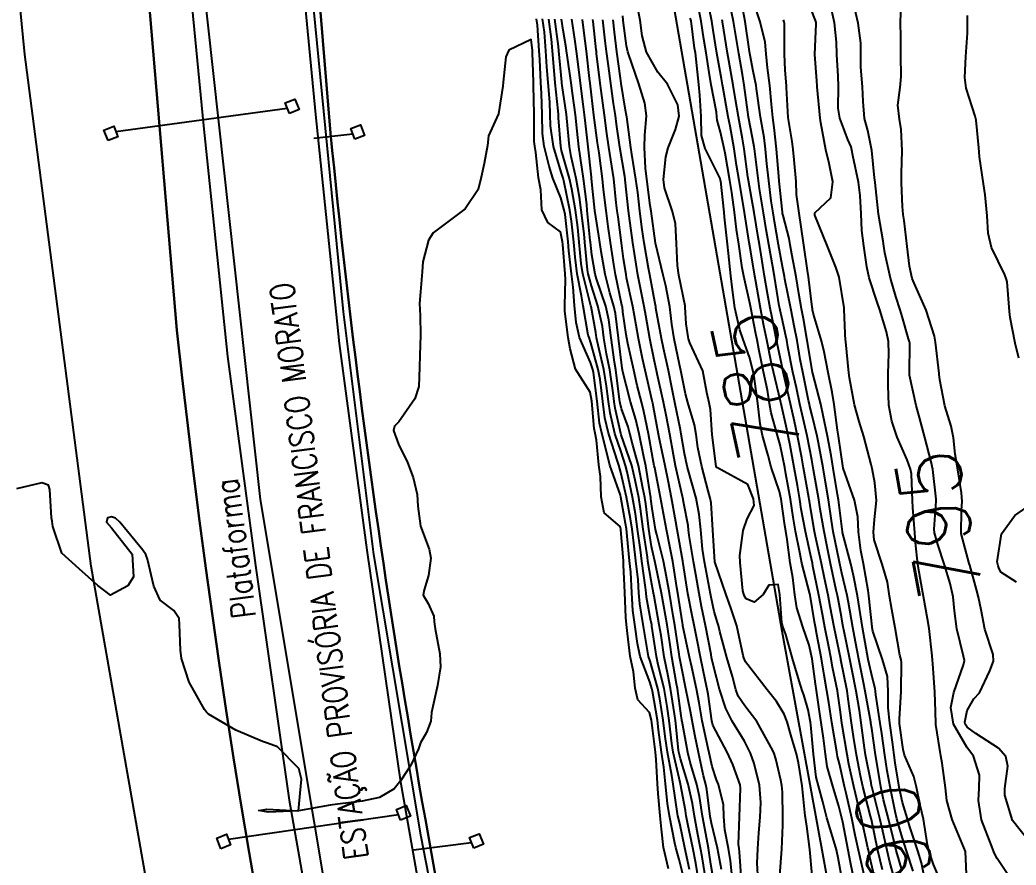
# Model space of a CAD drawing. Header units: metres. Extents: x 318500 to 325275, y 7408834 to 7428799.
# Drawn here: x 321562.2 to 321624.9, y 7423691.1 to 7423744.2 of the extents above; entities that cross this region are included whole.
import ezdxf
from ezdxf.enums import TextEntityAlignment as Align

# ---------------------------------------------------------------- set-up
doc = ezdxf.new("R2010")
doc.units = ezdxf.units.M
doc.header["$MEASUREMENT"] = 0
doc.linetypes.add('CONTINUO', pattern=[0])
for name, color, linetype in [('Cotas', 45, 'Continuous'), ('Curvas de Nivel 1m', 11, 'Continuous'), ('Curvas de Nivel 5m', 15, 'Continuous'), ('Divisas', 45, 'Continuous'), ('Estação', 45, 'Continuous'), ('Linha Férrea', 20, 'Continuous'), ('PLATAFORMA', 45, 'Continuous'), ('Pórticos', 45, 'Continuous'), ('TEXTO', 45, 'Continuous')]:
    doc.layers.add(name, color=color, linetype=linetype)
doc.styles.add('ROMANS', font='romans', dxfattribs={"height": 0.2})
doc.styles.add('Style-STANDARD', font='STANDARD.shx')

msp = doc.modelspace()

# ---------------------------------------------------------------- linework, layer by layer
at = {"layer": 'Curvas de Nivel 1m', "flags": 128}
for points, elevation in [([(321613.935, 7423690.007), (321613.665, 7423691.513), (321613.573, 7423691.915), (321613.552, 7423692.012), (321613.515, 7423692.169), (321612.947, 7423694.021), (321612.698, 7423695.043), (321612.421, 7423696.03), (321612.291, 7423696.587), (321612.117, 7423698.035), (321611.935, 7423699.88), (321611.915, 7423700.038), (321611.896, 7423700.153), (321611.788, 7423700.822), (321611.511, 7423701.758), (321611.403, 7423702.046), (321611.208, 7423702.65), (321610.796, 7423704.056), (321610.362, 7423705.553), (321610.177, 7423706.065), (321610.117, 7423706.321), (321609.985, 7423708.068), (321609.889, 7423708.693), (321609.31, 7423708.654), (321608.944, 7423708.079), (321608.372, 7423707.588), (321607.877, 7423707.802), (321607.764, 7423707.977), (321607.722, 7423708.092), (321607.669, 7423708.307), (321607.493, 7423710.096), (321607.48, 7423710.533), (321607.687, 7423712.094), (321607.947, 7423712.825), (321608.375, 7423713.666), (321608.331, 7423714.086), (321607.974, 7423714.999), (321606.074, 7423716.033), (321605.99, 7423716.099), (321605.982, 7423716.12), (321605.738, 7423718.124), (321605.623, 7423719.713), (321605.549, 7423720.127), (321605.405, 7423720.775), (321605.156, 7423722.134), (321604.335, 7423723.907), (321604.239, 7423724.148), (321604.231, 7423724.278), (321604.109, 7423725.09), (321604.044, 7423726.151), (321604.033, 7423726.239), (321603.644, 7423728.155), (321603.555, 7423728.763), (321603.502, 7423730.16), (321603.426, 7423731.396), (321603.239, 7423732.164), (321602.746, 7423733.649), (321602.678, 7423734.173), (321602.827, 7423735.596), (321602.963, 7423736.169), (321603.427, 7423737.318), (321603.652, 7423738.159), (321603.586, 7423738.865), (321602.932, 7423740.171), (321602.321, 7423740.934), (321601.6, 7423742.187), (321601.334, 7423743.207), (321601.203, 7423744.192), (321600.912, 7423745.665)], 784), ([(321615.315, 7423690.332), (321614.937, 7423691.997), (321614.739, 7423692.945), (321614.517, 7423694.002), (321614.16, 7423695.569), (321614.059, 7423696.007), (321613.744, 7423697.42), (321613.629, 7423697.892), (321613.608, 7423698.012), (321613.586, 7423698.179), (321613.261, 7423700.018), (321613.068, 7423701.289), (321612.947, 7423702.023), (321612.78, 7423702.991), (321612.611, 7423704.028), (321612.331, 7423705.555), (321612.238, 7423706.034), (321612.177, 7423706.349), (321611.9, 7423708.04), (321611.881, 7423708.123), (321611.386, 7423710.048), (321611.249, 7423710.721), (321610.985, 7423712.054), (321610.829, 7423712.937), (321610.657, 7423714.06), (321610.382, 7423715.666), (321610.307, 7423716.065), (321610.011, 7423717.497), (321609.854, 7423718.072), (321609.449, 7423719.49), (321609.352, 7423720.08), (321609.219, 7423720.916), (321608.966, 7423722.087), (321608.674, 7423723.508), (321608.558, 7423724.093), (321608.482, 7423724.472), (321608.168, 7423726.099), (321608.123, 7423726.323), (321607.724, 7423728.104), (321607.634, 7423728.629), (321607.409, 7423730.108), (321607.278, 7423731.02), (321607.132, 7423732.111), (321606.965, 7423733.366), (321606.852, 7423734.114), (321606.544, 7423735.829), (321606.494, 7423736.118), (321606.27, 7423737.143), (321606.054, 7423737.9), (321606.033, 7423738.124), (321606, 7423738.408), (321605.668, 7423740.13), (321605.541, 7423740.913), (321605.352, 7423742.135), (321605.217, 7423743.006), (321605.038, 7423744.14), (321604.706, 7423745.824)], 786), ([(321617.264, 7423689.966), (321616.925, 7423691.234), (321616.746, 7423691.974), (321616.476, 7423693.19), (321616.286, 7423693.981), (321615.796, 7423695.922), (321615.779, 7423695.989), (321615.773, 7423696.032), (321615.732, 7423696.234), (321615.395, 7423697.994), (321615.325, 7423698.426), (321615.12, 7423699.997), (321615.006, 7423700.783), (321614.795, 7423702), (321614.545, 7423703.281), (321614.398, 7423704.004), (321614.019, 7423705.847), (321613.985, 7423706.009), (321613.867, 7423706.661), (321613.659, 7423707.794), (321613.619, 7423708.014), (321613.548, 7423708.352), (321613.187, 7423710.021), (321612.985, 7423710.963), (321612.775, 7423712.032), (321612.538, 7423713.45), (321612.446, 7423714.035), (321612.113, 7423715.914), (321612.09, 7423716.039), (321611.998, 7423716.546), (321611.708, 7423718.045), (321611.408, 7423719.424), (321611.262, 7423720.052), (321611.033, 7423721.078), (321610.822, 7423722.059), (321610.504, 7423723.654), (321610.429, 7423724.065), (321610.378, 7423724.341), (321610.114, 7423725.5), (321610.012, 7423725.965), (321609.991, 7423726.072), (321609.963, 7423726.232), (321609.65, 7423728.078), (321609.548, 7423728.691), (321609.308, 7423730.083), (321609.144, 7423731.04), (321608.969, 7423732.088), (321608.724, 7423733.591), (321608.654, 7423734.094), (321608.416, 7423735.939), (321608.399, 7423736.098), (321608.383, 7423736.22), (321608.267, 7423736.802), (321608.021, 7423738.103), (321607.972, 7423738.416), (321607.754, 7423740.106), (321607.651, 7423740.775), (321607.412, 7423742.109), (321607.236, 7423743.227), (321607.087, 7423744.113), (321606.75, 7423745.751)], 789), ([(321620.158, 7423689.925), (321619.662, 7423691.1), (321619.457, 7423691.722), (321619.39, 7423691.934), (321619.291, 7423692.321), (321619.039, 7423693.94), (321618.825, 7423694.832), (321618.585, 7423695.947), (321618.424, 7423696.637), (321617.844, 7423697.959), (321617.755, 7423698.324), (321617.529, 7423699.964), (321617.519, 7423700.229), (321617.626, 7423701.963), (321617.653, 7423703.788), (321617.621, 7423703.963), (321617.54, 7423704.259), (321617.249, 7423705.969), (321617.036, 7423707.137), (321616.906, 7423707.975), (321616.767, 7423708.851), (321616.433, 7423709.982), (321615.933, 7423711.507), (321615.891, 7423711.991), (321615.948, 7423712.784), (321616.084, 7423713.988), (321615.977, 7423715.102), (321615.795, 7423715.993), (321615.735, 7423716.253), (321615.274, 7423718.001), (321614.983, 7423718.959), (321614.702, 7423720.01), (321614.378, 7423721.703), (321614.333, 7423722.016), (321614.148, 7423723.971), (321614.139, 7423724.019), (321614.135, 7423724.054), (321614.105, 7423724.498), (321614.04, 7423726.021), (321614.034, 7423726.108), (321613.727, 7423728.024), (321613.525, 7423728.661), (321612.975, 7423730.032), (321612.199, 7423731.924), (321612.191, 7423732.032), (321612.201, 7423732.081), (321613.214, 7423733.031), (321613.33, 7423734.029), (321613.105, 7423735.173), (321612.897, 7423736.034), (321612.574, 7423737.74), (321612.535, 7423738.037), (321612.351, 7423739.998), (321612.349, 7423740.04), (321612.315, 7423740.388), (321612.207, 7423742.042), (321612.275, 7423743.957), (321612.271, 7423744.041), (321612.229, 7423744.175), (321611.515, 7423746.053)], 793), ([(321615.959, 7423690.291), (321615.666, 7423691.546), (321615.566, 7423691.991), (321615.533, 7423692.131), (321615.133, 7423693.996), (321614.952, 7423694.757), (321614.649, 7423696.001), (321614.342, 7423697.406), (321614.23, 7423698.005), (321613.922, 7423699.865), (321613.902, 7423700.009), (321613.792, 7423700.824), (321613.649, 7423701.854), (321613.62, 7423702.013), (321613.309, 7423703.504), (321613.218, 7423704.019), (321613.076, 7423704.787), (321612.824, 7423706.026), (321612.676, 7423706.836), (321612.456, 7423708.031), (321612.078, 7423709.866), (321612.042, 7423710.038), (321611.918, 7423710.587), (321611.602, 7423712.045), (321611.347, 7423713.443), (321611.251, 7423714.051), (321611.103, 7423714.924), (321610.895, 7423716.056), (321610.636, 7423717.435), (321610.515, 7423718.063), (321610.428, 7423718.468), (321610.079, 7423720.069), (321610.042, 7423720.228), (321609.591, 7423722.077), (321609.458, 7423722.701), (321609.175, 7423724.084), (321608.995, 7423724.973), (321608.781, 7423726.09), (321608.479, 7423727.761), (321608.422, 7423728.096), (321608.173, 7423729.622), (321608.092, 7423730.101), (321608.075, 7423730.207), (321607.766, 7423732.104), (321607.683, 7423732.63), (321607.439, 7423734.108), (321607.276, 7423735.078), (321607.111, 7423736.111), (321606.862, 7423737.526), (321606.753, 7423738.115), (321606.402, 7423740.026), (321606.385, 7423740.119), (321606.316, 7423740.498), (321606.028, 7423742.125), (321605.801, 7423743.575), (321605.711, 7423744.13), (321605.552, 7423744.953)], 787), ([(321618.391, 7423690.683), (321617.962, 7423691.956), (321617.683, 7423692.813), (321617.359, 7423693.965), (321617.248, 7423694.426), (321616.932, 7423695.972), (321616.756, 7423696.991), (321616.598, 7423697.977), (321616.41, 7423699.341), (321616.319, 7423699.982), (321616.028, 7423701.766), (321616.014, 7423701.987), (321615.996, 7423702.171), (321615.818, 7423702.811), (321615.547, 7423703.993), (321615.481, 7423704.348), (321615.197, 7423705.997), (321615.074, 7423706.792), (321614.887, 7423708), (321614.633, 7423709.268), (321614.462, 7423710.004), (321613.939, 7423711.977), (321613.93, 7423712.02), (321613.684, 7423714.023), (321613.634, 7423714.354), (321613.351, 7423716.026), (321613.223, 7423716.806), (321612.999, 7423718.03), (321612.731, 7423719.335), (321612.578, 7423720.035), (321612.069, 7423721.966), (321612.053, 7423722.04), (321612.046, 7423722.064), (321611.723, 7423724.046), (321611.485, 7423725.421), (321611.363, 7423726.051), (321611.191, 7423726.997), (321611.024, 7423728.057), (321610.746, 7423729.487), (321610.653, 7423730.063), (321610.582, 7423730.462), (321610.198, 7423731.909), (321610.168, 7423732.039), (321610.165, 7423732.071), (321610.156, 7423732.115), (321609.958, 7423734.074), (321609.927, 7423734.383), (321609.783, 7423736.077), (321609.647, 7423737.453), (321609.557, 7423738.081), (321609.463, 7423738.911), (321609.368, 7423740.084), (321609.217, 7423741.197), (321609.131, 7423742.088), (321609.07, 7423742.812), (321608.749, 7423744.094), (321608.377, 7423745.251)], 791), ([(321621.764, 7423690.022), (321621.67, 7423691.91), (321620.833, 7423693.919), (321620.513, 7423695.127), (321620.417, 7423695.923), (321620.201, 7423697.469), (321620.126, 7423697.926), (321619.818, 7423699.891), (321619.813, 7423699.93), (321619.792, 7423700.716), (321619.75, 7423701.931), (321619.62, 7423703.734), (321619.601, 7423703.942), (321619.571, 7423704.206), (321619.383, 7423705.945), (321619.277, 7423706.535), (321619.038, 7423707.948), (321618.851, 7423708.995), (321618.678, 7423709.952), (321618.54, 7423711.345), (321618.482, 7423711.955), (321618.361, 7423713.551), (321618.35, 7423713.956), (321618.28, 7423715.662), (321618.226, 7423715.958), (321617.999, 7423716.551), (321617.382, 7423717.97), (321617.038, 7423718.983), (321616.856, 7423719.978), (321616.82, 7423721.217), (321616.821, 7423721.979), (321616.852, 7423723.215), (321616.832, 7423723.979), (321616.71, 7423724.585), (321616.291, 7423725.987), (321616.127, 7423726.466), (321615.615, 7423727.998), (321615.475, 7423728.686), (321615.274, 7423730.004), (321615.161, 7423730.976), (321615.11, 7423732.006), (321615.056, 7423733.169), (321614.943, 7423734.009), (321614.592, 7423735.677), (321614.535, 7423736.016), (321614.48, 7423736.234), (321614.267, 7423736.697), (321613.761, 7423738.025), (321613.664, 7423738.652), (321613.687, 7423740.026), (321613.664, 7423740.682), (321613.58, 7423742.028), (321613.566, 7423742.81), (321613.438, 7423744.029), (321613.169, 7423745.241)], 794), ([(321603.908, 7423690.402), (321603.663, 7423691.416), (321603.457, 7423692.152), (321603.387, 7423692.44), (321603.047, 7423694.157), (321602.928, 7423694.938), (321602.799, 7423696.159), (321602.685, 7423697.211), (321602.548, 7423698.162), (321602.368, 7423699.567), (321602.29, 7423700.165), (321601.979, 7423701.987), (321601.94, 7423702.169), (321601.806, 7423702.577), (321601.196, 7423704.18), (321601.037, 7423704.987), (321600.875, 7423706.185), (321600.754, 7423707.072), (321600.681, 7423708.188), (321600.609, 7423709.48), (321600.544, 7423710.19), (321600.392, 7423711.734), (321600.339, 7423712.194), (321600.287, 7423712.538), (321599.993, 7423714.2), (321599.962, 7423714.32), (321599.287, 7423716.211), (321599.067, 7423717.151), (321598.786, 7423718.219), (321598.655, 7423718.849), (321598.505, 7423720.223), (321598.264, 7423722.03), (321598.225, 7423722.228), (321598.077, 7423722.669), (321597.39, 7423724.237), (321597.173, 7423725.175), (321597.071, 7423726.24), (321596.979, 7423727.4), (321596.876, 7423728.243), (321596.723, 7423729.694), (321596.672, 7423730.245), (321596.477, 7423731.968), (321596.43, 7423732.248), (321596.212, 7423733.019), (321595.701, 7423734.258), (321595.485, 7423735.017), (321595.171, 7423736.266), (321595.057, 7423737.061), (321595.037, 7423738.272), (321594.995, 7423739.578), (321594.956, 7423740.274), (321594.888, 7423741.718), (321594.853, 7423742.275), (321594.745, 7423743.887), (321594.689, 7423744.277)], 773), ([(321604.304, 7423690.788), (321604.024, 7423692.145), (321603.693, 7423693.665), (321603.586, 7423694.151), (321603.564, 7423694.288), (321603.283, 7423696.154), (321603.197, 7423696.687), (321602.922, 7423698.158), (321602.783, 7423699.142), (321602.659, 7423700.161), (321602.451, 7423701.505), (321602.317, 7423702.165), (321601.826, 7423703.877), (321601.735, 7423704.171), (321601.702, 7423704.301), (321601.397, 7423706.177), (321601.184, 7423707.491), (321601.129, 7423708.181), (321601.069, 7423709.005), (321600.934, 7423710.185), (321600.805, 7423711.309), (321600.693, 7423712.189), (321600.598, 7423712.842), (321600.353, 7423714.194), (321599.983, 7423715.739), (321599.855, 7423716.202), (321599.792, 7423716.404), (321599.208, 7423718.212), (321598.989, 7423719.175), (321598.86, 7423720.218), (321598.684, 7423721.597), (321598.564, 7423722.223), (321598.095, 7423723.907), (321597.986, 7423724.231), (321597.943, 7423724.39), (321597.614, 7423726.235), (321597.507, 7423726.858), (321597.248, 7423728.239), (321597.108, 7423729.298), (321597.021, 7423730.242), (321596.877, 7423731.559), (321596.776, 7423732.244), (321596.394, 7423734.081), (321596.356, 7423734.249), (321596.236, 7423734.644), (321595.746, 7423736.258), (321595.565, 7423737.559), (321595.549, 7423738.267), (321595.511, 7423739.049), (321595.41, 7423740.269), (321595.342, 7423741.253), (321595.269, 7423742.271), (321595.178, 7423743.446), (321595.064, 7423744.273)], 774), ([(321605.332, 7423690.125), (321605.113, 7423691.577), (321605.011, 7423692.13), (321604.832, 7423692.984), (321604.618, 7423694.136), (321604.491, 7423694.922), (321604.228, 7423696.142), (321603.744, 7423697.741), (321603.639, 7423698.151), (321603.617, 7423698.287), (321603.422, 7423700.154), (321603.367, 7423700.572), (321603.115, 7423702.157), (321602.936, 7423703.036), (321602.72, 7423704.161), (321602.519, 7423705.494), (321602.409, 7423706.165), (321602.076, 7423707.97), (321602.037, 7423708.168), (321601.892, 7423708.947), (321601.695, 7423710.173), (321601.657, 7423710.431), (321601.399, 7423712.178), (321601.231, 7423713.459), (321601.111, 7423714.183), (321600.891, 7423715.271), (321600.675, 7423716.19), (321600.019, 7423718.118), (321599.993, 7423718.2), (321599.632, 7423719.802), (321599.571, 7423720.207), (321599.506, 7423720.751), (321599.286, 7423722.212), (321599.093, 7423723.207), (321598.924, 7423724.218), (321598.827, 7423724.939), (321598.543, 7423726.224), (321598.139, 7423727.489), (321597.929, 7423728.232), (321597.888, 7423728.499), (321597.719, 7423730.235), (321597.673, 7423730.748), (321597.497, 7423732.237), (321597.383, 7423733.068), (321597.183, 7423734.24), (321596.871, 7423735.623), (321596.752, 7423736.245), (321596.713, 7423736.694), (321596.559, 7423738.256), (321596.307, 7423740.079), (321596.284, 7423740.26), (321596.28, 7423740.291), (321596.084, 7423742.263), (321596.057, 7423742.549), (321595.844, 7423744.265)], 776), ([(321605.797, 7423690.263), (321605.66, 7423691.105), (321605.527, 7423691.98), (321605.503, 7423692.123), (321605.456, 7423692.34), (321605.13, 7423694.129), (321604.942, 7423695.362), (321604.775, 7423696.134), (321604.359, 7423697.522), (321604.204, 7423698.143), (321603.844, 7423700.084), (321603.83, 7423700.149), (321603.823, 7423700.192), (321603.783, 7423700.437), (321603.545, 7423702.153), (321603.493, 7423702.465), (321603.205, 7423704.156), (321603.091, 7423704.907), (321602.894, 7423706.16), (321602.691, 7423707.342), (321602.541, 7423708.163), (321602.2, 7423709.873), (321602.137, 7423710.168), (321601.924, 7423711.084), (321601.743, 7423712.173), (321601.556, 7423713.776), (321601.491, 7423714.177), (321601.382, 7423714.766), (321601.096, 7423716.183), (321600.739, 7423717.459), (321600.556, 7423718.192), (321600.448, 7423718.618), (321600.036, 7423719.752), (321599.941, 7423720.103), (321599.925, 7423720.202), (321599.912, 7423720.332), (321599.674, 7423722.206), (321599.6, 7423722.684), (321599.378, 7423724.211), (321599.237, 7423725.339), (321599.038, 7423726.216), (321598.452, 7423727.919), (321598.365, 7423728.227), (321598.168, 7423729.431), (321598.074, 7423730.231), (321598.065, 7423730.347), (321597.879, 7423732.233), (321597.84, 7423732.599), (321597.646, 7423734.236), (321597.531, 7423734.946), (321597.34, 7423736.239), (321597.242, 7423737.213), (321597.132, 7423738.247), (321596.953, 7423739.597), (321596.859, 7423740.252), (321596.607, 7423741.985), (321596.571, 7423742.257), (321596.542, 7423742.457), (321596.353, 7423743.565), (321596.255, 7423744.261)], 777), ([(321606.332, 7423690.785), (321606.081, 7423692.114), (321605.694, 7423693.693), (321605.611, 7423694.121), (321605.398, 7423695.806), (321605.332, 7423696.126), (321605.186, 7423696.67), (321604.873, 7423698.133), (321604.649, 7423699.255), (321604.473, 7423700.14), (321604.364, 7423700.72), (321604.082, 7423702.146), (321603.819, 7423703.422), (321603.688, 7423704.151), (321603.664, 7423704.32), (321603.382, 7423706.155), (321603.29, 7423706.732), (321603.049, 7423708.158), (321602.872, 7423709.184), (321602.677, 7423710.162), (321602.252, 7423711.85), (321602.176, 7423712.168), (321601.953, 7423713.489), (321601.881, 7423714.093), (321601.868, 7423714.171), (321601.849, 7423714.284), (321601.561, 7423716.176), (321601.442, 7423716.735), (321601.143, 7423718.183), (321600.931, 7423719.089), (321600.606, 7423720.192), (321600.097, 7423722.172), (321600.092, 7423722.2), (321600.072, 7423722.312), (321599.833, 7423724.204), (321599.654, 7423725.746), (321599.554, 7423726.208), (321599.297, 7423727.048), (321599.011, 7423728.217), (321598.75, 7423729.643), (321598.658, 7423730.223), (321598.598, 7423730.638), (321598.355, 7423732.228), (321598.218, 7423733.423), (321598.145, 7423734.231), (321598.138, 7423734.324), (321597.924, 7423736.233), (321597.765, 7423737.725), (321597.704, 7423738.239), (321597.622, 7423738.908), (321597.453, 7423740.243), (321597.319, 7423741.251), (321597.197, 7423742.247), (321597.096, 7423742.997), (321596.909, 7423744.252)], 778), ([(321607.025, 7423690.099), (321606.887, 7423691.327), (321606.758, 7423692.104), (321606.525, 7423693.27), (321606.478, 7423694.108), (321606.442, 7423694.84), (321606.13, 7423696.114), (321606.018, 7423696.41), (321605.737, 7423697.258), (321605.538, 7423698.123), (321605.48, 7423698.398), (321605.112, 7423700.13), (321604.916, 7423701.258), (321604.752, 7423702.136), (321604.453, 7423703.508), (321604.319, 7423704.143), (321603.897, 7423706.112), (321603.888, 7423706.15), (321603.884, 7423706.174), (321603.861, 7423706.286), (321603.572, 7423708.153), (321603.516, 7423708.524), (321603.263, 7423710.156), (321603.095, 7423710.985), (321602.854, 7423712.161), (321602.606, 7423713.511), (321602.484, 7423714.165), (321602.118, 7423716.038), (321602.092, 7423716.169), (321601.997, 7423716.634), (321601.724, 7423718.174), (321601.443, 7423719.588), (321601.291, 7423720.181), (321601.022, 7423721.219), (321600.806, 7423722.189), (321600.437, 7423723.853), (321600.369, 7423724.196), (321600.327, 7423724.421), (321600.117, 7423725.856), (321600.083, 7423726.164), (321600.073, 7423726.201), (321600.058, 7423726.264), (321599.653, 7423728.207), (321599.544, 7423728.825), (321599.342, 7423730.213), (321599.201, 7423731.225), (321599.061, 7423732.217), (321598.901, 7423733.539), (321598.826, 7423734.221), (321598.619, 7423735.86), (321598.565, 7423736.225), (321598.526, 7423736.489), (321598.28, 7423738.23), (321598.053, 7423740.234), (321598.019, 7423740.53), (321597.823, 7423742.238), (321597.659, 7423743.546), (321597.566, 7423744.242)], 779), ([(321608.627, 7423690.08), (321608.575, 7423691.167), (321608.602, 7423692.081), (321608.678, 7423693.087), (321608.754, 7423694.079), (321608.794, 7423694.999), (321608.717, 7423696.08), (321608.385, 7423697.442), (321608.147, 7423698.086), (321607.761, 7423698.853), (321607.003, 7423700.102), (321606.59, 7423700.91), (321606.207, 7423702.114), (321605.822, 7423703.589), (321605.697, 7423704.122), (321605.665, 7423704.29), (321605.308, 7423706.128), (321605.068, 7423707.329), (321604.916, 7423708.134), (321604.713, 7423709.323), (321604.571, 7423710.14), (321604.292, 7423711.787), (321604.255, 7423712.145), (321604.22, 7423712.423), (321603.956, 7423713.791), (321603.888, 7423714.151), (321603.871, 7423714.241), (321603.439, 7423716.156), (321603.301, 7423716.856), (321603.067, 7423718.16), (321602.85, 7423719.343), (321602.679, 7423720.164), (321602.273, 7423721.962), (321602.229, 7423722.168), (321602.08, 7423722.839), (321601.811, 7423724.174), (321601.557, 7423725.621), (321601.458, 7423726.18), (321601.286, 7423727.029), (321601.066, 7423728.186), (321600.846, 7423729.514), (321600.741, 7423730.194), (321600.505, 7423731.889), (321600.47, 7423732.197), (321600.266, 7423734.163), (321600.263, 7423734.2), (321600.232, 7423734.357), (321599.916, 7423736.205), (321599.715, 7423737.649), (321599.644, 7423738.21), (321599.537, 7423738.965), (321599.362, 7423740.214), (321599.21, 7423741.333), (321599.096, 7423742.219), (321599.013, 7423742.887), (321598.852, 7423744.223)], 781), ([(321609.991, 7423690.403), (321610.114, 7423692.063), (321610.191, 7423693.564), (321610.185, 7423694.063), (321610.153, 7423695.634), (321610.124, 7423696.064), (321610.066, 7423696.398), (321609.747, 7423697.737), (321609.644, 7423698.071), (321609.557, 7423698.268), (321608.55, 7423700.082), (321607.79, 7423701.073), (321607.381, 7423701.682), (321607.223, 7423702.099), (321607.007, 7423702.908), (321606.669, 7423704.107), (321606.229, 7423705.739), (321606.128, 7423706.116), (321606.065, 7423706.32), (321605.869, 7423706.995), (321605.665, 7423707.91), (321605.627, 7423708.124), (321605.566, 7423708.443), (321605.244, 7423710.13), (321605.122, 7423710.932), (321605.014, 7423712.134), (321604.924, 7423713.11), (321604.723, 7423714.139), (321604.219, 7423715.914), (321604.161, 7423716.147), (321604.002, 7423716.938), (321603.792, 7423718.152), (321603.744, 7423718.432), (321603.395, 7423720.156), (321603.221, 7423720.99), (321602.984, 7423722.161), (321602.678, 7423723.577), (321602.554, 7423724.165), (321602.201, 7423726.087), (321602.189, 7423726.169), (321602.125, 7423726.483), (321601.804, 7423728.175), (321601.731, 7423728.601), (321601.465, 7423730.187), (321601.341, 7423731.036), (321601.186, 7423732.19), (321601.049, 7423733.36), (321600.934, 7423734.193), (321600.679, 7423735.771), (321600.62, 7423736.196), (321600.359, 7423738.12), (321600.346, 7423738.199), (321600.285, 7423738.526), (321600.015, 7423740.204), (321599.964, 7423740.557), (321599.744, 7423742.209), (321599.59, 7423743.449), (321599.498, 7423744.213)], 782), ([(321612.03, 7423690.411), (321611.889, 7423692.037), (321611.692, 7423693.504), (321611.606, 7423694.041), (321611.595, 7423694.148), (321611.394, 7423696.045), (321611.178, 7423697.482), (321611.037, 7423698.051), (321610.722, 7423699.099), (321610.452, 7423700.06), (321610.269, 7423700.547), (321609.793, 7423701.34), (321609.202, 7423702.076), (321607.826, 7423703.837), (321607.723, 7423704.092), (321607.695, 7423704.229), (321607.287, 7423706.099), (321606.934, 7423707.168), (321606.592, 7423708.109), (321605.91, 7423710.12), (321605.776, 7423712.122), (321605.668, 7423713.835), (321605.617, 7423714.125), (321605.49, 7423714.604), (321605.089, 7423716.134), (321604.835, 7423717.311), (321604.722, 7423718.139), (321604.627, 7423718.742), (321604.2, 7423720.148), (321604.048, 7423720.703), (321603.762, 7423722.153), (321603.681, 7423722.549), (321603.342, 7423724.158), (321603.198, 7423725.07), (321603.063, 7423726.161), (321602.813, 7423727.49), (321602.659, 7423728.165), (321602.18, 7423730.18), (321601.89, 7423732.183), (321601.84, 7423732.549), (321601.621, 7423734.186), (321601.549, 7423734.878), (321601.486, 7423736.188), (321601.501, 7423736.954), (321601.605, 7423738.187), (321601.503, 7423738.976), (321601.12, 7423740.192), (321600.469, 7423742.068), (321600.423, 7423742.199), (321600.344, 7423742.586), (321600.163, 7423744.008), (321600.141, 7423744.203), (321600.106, 7423744.462)], 783), ([(321616.447, 7423690.767), (321616.163, 7423691.983), (321615.755, 7423693.933), (321615.743, 7423693.989), (321615.702, 7423694.141), (321615.221, 7423695.995), (321615.069, 7423696.664), (321614.817, 7423697.999), (321614.63, 7423699.139), (321614.511, 7423700.003), (321614.304, 7423701.504), (321614.222, 7423702.006), (321613.83, 7423703.968), (321613.824, 7423704.004), (321613.409, 7423706.017), (321613.168, 7423707.316), (321613.035, 7423708.023), (321612.813, 7423709.11), (321612.612, 7423710.029), (321612.245, 7423711.726), (321612.183, 7423712.038), (321611.954, 7423713.396), (321611.863, 7423713.945), (321611.846, 7423714.042), (321611.824, 7423714.18), (321611.488, 7423716.048), (321611.374, 7423716.674), (321611.111, 7423718.054), (321610.921, 7423718.949), (321610.668, 7423720.061), (321610.248, 7423721.886), (321610.205, 7423722.068), (321610.079, 7423722.698), (321609.794, 7423724.075), (321609.504, 7423725.469), (321609.386, 7423726.081), (321609.22, 7423726.997), (321609.038, 7423728.087), (321608.815, 7423729.446), (321608.707, 7423730.092), (321608.631, 7423730.54), (321608.373, 7423732.097), (321608.214, 7423733.042), (321608.027, 7423734.102), (321607.991, 7423734.345), (321607.743, 7423736.105), (321607.642, 7423736.73), (321607.387, 7423738.109), (321607.201, 7423739.207), (321607.058, 7423740.113), (321606.784, 7423741.665), (321606.704, 7423742.116), (321606.385, 7423744.095), (321606.382, 7423744.12), (321606.361, 7423744.213)], 788), ([(321619.166, 7423689.937), (321618.919, 7423691.197), (321618.679, 7423691.945), (321618.18, 7423693.465), (321618.033, 7423693.955), (321617.715, 7423694.992), (321617.494, 7423695.964), (321617.261, 7423697.483), (321617.185, 7423697.968), (321617.097, 7423698.633), (321616.916, 7423699.973), (321616.819, 7423700.95), (321616.82, 7423701.975), (321616.76, 7423702.916), (321616.463, 7423703.98), (321615.857, 7423705.777), (321615.811, 7423705.99), (321615.802, 7423706.049), (321615.596, 7423707.993), (321615.547, 7423708.331), (321615.252, 7423709.997), (321615.082, 7423710.843), (321614.948, 7423712.005), (321614.906, 7423712.962), (321614.701, 7423714.009), (321613.99, 7423716.02), (321613.684, 7423718.023), (321613.629, 7423718.419), (321613.411, 7423720.026), (321613.283, 7423720.796), (321613.046, 7423722.03), (321612.778, 7423723.345), (321612.614, 7423724.035), (321612.117, 7423725.709), (321612.056, 7423725.977), (321612.046, 7423726.041), (321612.028, 7423726.135), (321611.806, 7423728.045), (321611.741, 7423728.461), (321611.496, 7423730.05), (321611.346, 7423731.208), (321611.201, 7423732.055), (321611.053, 7423733.222), (321611.03, 7423734.058), (321610.895, 7423735.416), (321610.833, 7423736.061), (321610.767, 7423736.565), (321610.524, 7423738.066), (321610.416, 7423739.961), (321610.408, 7423740.069), (321610.325, 7423741.042), (321610.284, 7423742.071), (321610.28, 7423743.992), (321610.267, 7423744.071), (321610.218, 7423744.216)], 792), ([(321625.68, 7423692.529), (321624.647, 7423693.866), (321624.153, 7423695.444), (321624.154, 7423695.876), (321624.337, 7423697.281), (321624.225, 7423697.875), (321623.758, 7423698.419), (321622.333, 7423699.34), (321621.777, 7423699.738), (321621.662, 7423699.911), (321621.642, 7423700.052), (321621.793, 7423700.768), (321622.2, 7423701.508), (321622.555, 7423701.899), (321623.204, 7423703.27), (321623.433, 7423703.886), (321623.427, 7423704.296), (321622.898, 7423705.894), (321622.662, 7423707.114), (321622.5, 7423707.901), (321622.373, 7423708.381), (321621.953, 7423709.909), (321621.912, 7423710.023), (321621.404, 7423711.918), (321621.42, 7423713.384), (321621.469, 7423713.917), (321621.428, 7423714.458), (321621.195, 7423715.922), (321621.037, 7423716.892), (321620.916, 7423717.927), (321620.767, 7423718.668), (321620.371, 7423719.935), (321620.064, 7423721.573), (321620.032, 7423721.94), (321620.029, 7423721.982), (321619.799, 7423723.943), (321619.729, 7423724.318), (321619.213, 7423725.949), (321618.441, 7423727.662), (321618.318, 7423727.958), (321618.161, 7423728.725), (321618.005, 7423729.963), (321617.817, 7423731.587), (321617.766, 7423731.967), (321617.708, 7423732.467), (321617.646, 7423733.969), (321617.643, 7423734.565), (321617.693, 7423735.968), (321617.631, 7423737.327), (321617.515, 7423737.971), (321617.418, 7423738.848), (321617.564, 7423739.971), (321617.633, 7423740.657), (321617.615, 7423741.971), (321617.602, 7423743.22), (321617.593, 7423743.972), (321617.613, 7423744.73)], 796), ([(321625.029, 7423722.928), (321624.796, 7423723.873), (321624.493, 7423725.5), (321624.443, 7423725.877), (321624.293, 7423727.733), (321624.263, 7423727.879), (321624.154, 7423728.171), (321623.316, 7423729.893), (321623.103, 7423730.81), (321623.052, 7423731.897), (321622.914, 7423733.205), (321622.803, 7423733.901), (321622.56, 7423735.6), (321622.531, 7423735.906), (321622.514, 7423736.157), (321622.344, 7423737.909), (321622.284, 7423738.15), (321621.72, 7423739.919), (321621.641, 7423740.6), (321621.704, 7423741.92), (321621.805, 7423743.369), (321621.81, 7423743.918), (321621.803, 7423744.483)], 797), ([(321602.99, 7423690.823), (321602.684, 7423692.16), (321602.538, 7423693.311), (321602.46, 7423694.162), (321602.328, 7423695.55), (321602.295, 7423696.164), (321602.206, 7423697.702), (321602.162, 7423698.166), (321601.949, 7423699.997), (321601.927, 7423700.169), (321601.785, 7423700.643), (321601.063, 7423701.451), (321600.895, 7423702.184), (321600.786, 7423703.215), (321600.578, 7423704.189), (321600.415, 7423705.628), (321600.353, 7423706.193), (321600.303, 7423706.632), (321600.234, 7423708.195), (321600.161, 7423709.942), (321600.146, 7423710.196), (321599.989, 7423712.15), (321599.985, 7423712.199), (321599.978, 7423712.237), (321599.942, 7423712.356), (321598.938, 7423713.203), (321598.747, 7423714.218), (321598.702, 7423715.496), (321598.607, 7423716.221), (321598.46, 7423717.777), (321598.365, 7423718.225), (321598.308, 7423718.511), (321598.168, 7423720.228), (321598.049, 7423720.799), (321597.145, 7423722.239), (321596.807, 7423723.525), (321596.674, 7423724.244), (321596.471, 7423725.892), (321596.473, 7423726.246), (321596.506, 7423727.885), (321596.486, 7423728.247), (321596.341, 7423730.085), (321596.324, 7423730.249), (321596.186, 7423730.876), (321595.395, 7423731.465), (321595.019, 7423732.268), (321594.953, 7423733.535), (321594.817, 7423734.271), (321594.646, 7423735.882), (321594.579, 7423736.275), (321594.541, 7423736.555), (321594.527, 7423738.278), (321594.495, 7423740.09), (321594.493, 7423740.278), (321594.439, 7423742.178), (321594.439, 7423742.279), (321594.347, 7423742.978), (321592.934, 7423742.301), (321592.743, 7423741.895), (321592.594, 7423740.306), (321592.563, 7423740.049), (321592.28, 7423738.31), (321591.651, 7423736.931), (321591.591, 7423736.317), (321591.389, 7423735.173), (321591.208, 7423734.32), (321591.002, 7423733.538), (321590.2, 7423732.33), (321588.185, 7423730.818), (321587.882, 7423730.364), (321587.527, 7423729.002), (321587.492, 7423728.37), (321587.389, 7423727.113), (321587.31, 7423726.372), (321587.37, 7423725.628), (321587.38, 7423724.371), (321587.33, 7423723.122), (321587.324, 7423722.371), (321587.267, 7423721.156), (321587.034, 7423720.375), (321586.026, 7423718.944), (321585.755, 7423718.66), (321585.683, 7423718.393), (321586.007, 7423717.521), (321586.569, 7423716.381), (321586.926, 7423715.426), (321587.172, 7423714.372), (321587.221, 7423713.64), (321587.385, 7423712.368), (321587.919, 7423710.935), (321588.035, 7423710.358), (321587.894, 7423709.278), (321587.603, 7423708.364), (321587.54, 7423708.029), (321587.871, 7423707.504), (321588.212, 7423706.704), (321588.247, 7423706.354), (321588.295, 7423705.912), (321588.594, 7423704.349), (321588.645, 7423703.52), (321588.448, 7423702.35), (321588.075, 7423700.647), (321588.049, 7423700.356), (321588.035, 7423700.097), (321587.766, 7423699.397), (321587.381, 7423698.74), (321587.247, 7423698.368), (321586.77, 7423697.339), (321586.139, 7423696.384), (321585.715, 7423695.855), (321584.809, 7423695.299), (321583.707, 7423695.078), (321582.168, 7423694.896), (321581.704, 7423694.82), (321579.7, 7423694.47), (321577.794, 7423694.394), (321577.699, 7423694.397), (321577.2, 7423694.498), (321577.701, 7423694.565), (321579.7, 7423694.47), (321579.903, 7423696.467), (321579.73, 7423697.132), (321578.391, 7423698.484), (321577.753, 7423698.721), (321577.428, 7423698.822), (321575.765, 7423699.537), (321574.049, 7423700.546), (321573.908, 7423700.675), (321573.783, 7423700.847), (321572.831, 7423702.56), (321572.346, 7423704.041), (321572.272, 7423704.566), (321572.224, 7423706.197), (321572.185, 7423706.567), (321571.865, 7423707.072), (321571.004, 7423707.715), (321570.591, 7423708.589), (321570.211, 7423710.29), (321570.087, 7423710.597), (321569.914, 7423710.862), (321568.455, 7423712.622), (321568.189, 7423712.873), (321567.943, 7423712.959), (321567.683, 7423712.892), (321567.615, 7423712.633), (321567.934, 7423712.262), (321569.236, 7423710.61), (321569.321, 7423709.177), (321568.959, 7423708.614), (321567.874, 7423708.03), (321567.076, 7423708.638), (321565.896, 7423709.693), (321564.801, 7423710.667), (321564.25, 7423712.361), (321564.194, 7423712.676), (321564.162, 7423712.897), (321564.061, 7423714.678), (321563.964, 7423714.945), (321563.55, 7423715.103), (321561.96, 7423714.71)], 772), ([(321624.879, 7423708.85), (321623.906, 7423709.47), (321623.782, 7423709.755), (321623.739, 7423709.883), (321623.679, 7423710.118), (321623.94, 7423711.88), (321624.785, 7423713.038), (321625.96, 7423713.86)], 797)]:
    msp.add_lwpolyline(points, dxfattribs=dict(at, elevation=elevation))
at = {"layer": 'Curvas de Nivel 5m', "flags": 128}
for points, elevation in [([(321624.306, 7423690.52), (321623.666, 7423691.473), (321623.519, 7423691.733), (321623.467, 7423691.883), (321623.337, 7423692.224), (321622.683, 7423693.895), (321622.503, 7423695.113), (321622.538, 7423695.898), (321622.552, 7423696.712), (321622.177, 7423697.904), (321621.758, 7423698.468), (321620.924, 7423699.919), (321620.756, 7423700.96), (321620.948, 7423701.919), (321621.556, 7423703.642), (321621.614, 7423703.913), (321621.559, 7423704.189), (321621.13, 7423705.921), (321620.992, 7423707.039), (321620.902, 7423707.925), (321620.724, 7423708.759), (321620.353, 7423709.933), (321619.929, 7423711.209), (321619.732, 7423711.942), (321619.71, 7423712.175), (321619.836, 7423713.941), (321619.833, 7423714.07), (321619.621, 7423715.944), (321619.518, 7423716.424), (321619.111, 7423717.949), (321618.774, 7423719.211), (321618.582, 7423719.955), (321618.161, 7423721.867), (321618.148, 7423721.959), (321618.172, 7423723.886), (321618.157, 7423723.959), (321618.102, 7423724.161), (321617.702, 7423725.552), (321617.573, 7423725.968), (321617.298, 7423726.807), (321616.949, 7423727.978), (321616.595, 7423729.562), (321616.534, 7423729.985), (321616.49, 7423730.292), (321616.2, 7423731.99), (321615.986, 7423733.994), (321615.958, 7423734.27), (321615.793, 7423735.997), (321615.534, 7423737.262), (321615.333, 7423738.004), (321615.23, 7423739.072), (321615.188, 7423740.007), (321615.098, 7423741.239), (321615.092, 7423742.009), (321615.085, 7423742.746), (321614.922, 7423744.012), (321614.486, 7423745.921)], 795), ([(321604.872, 7423690.132), (321604.703, 7423691.177), (321604.517, 7423692.137), (321604.201, 7423693.634), (321604.106, 7423694.144), (321604.048, 7423694.489), (321603.745, 7423696.15), (321603.722, 7423696.251), (321603.286, 7423698.155), (321603.202, 7423698.712), (321603.037, 7423700.157), (321602.914, 7423701.034), (321602.706, 7423702.161), (321602.342, 7423703.645), (321602.233, 7423704.166), (321601.944, 7423706.084), (321601.933, 7423706.169), (321601.863, 7423706.514), (321601.603, 7423707.9), (321601.576, 7423708.175), (321601.548, 7423708.512), (321601.319, 7423710.179), (321601.224, 7423710.877), (321601.045, 7423712.183), (321600.913, 7423713.148), (321600.728, 7423714.188), (321600.389, 7423715.789), (321600.283, 7423716.196), (321600.003, 7423717.044), (321599.615, 7423718.206), (321599.316, 7423719.494), (321599.216, 7423720.212), (321599.097, 7423721.171), (321598.917, 7423722.217), (321598.553, 7423723.763), (321598.467, 7423724.224), (321598.42, 7423724.542), (321598.12, 7423726.181), (321598.11, 7423726.23), (321597.596, 7423728.236), (321597.495, 7423728.902), (321597.37, 7423730.238), (321597.278, 7423731.15), (321597.133, 7423732.241), (321596.904, 7423733.559), (321596.759, 7423734.245), (321596.256, 7423736.008), (321596.206, 7423736.251), (321596.066, 7423738.05), (321596.061, 7423738.262), (321596.044, 7423738.502), (321595.852, 7423740.265), (321595.805, 7423740.778), (321595.68, 7423742.267), (321595.615, 7423742.999), (321595.448, 7423744.269)], 775), ([(321607.573, 7423690.091), (321607.465, 7423691.891), (321607.439, 7423692.093), (321607.4, 7423692.369), (321607.462, 7423694.094), (321607.525, 7423695.891), (321607.495, 7423696.094), (321607.031, 7423697.392), (321606.708, 7423698.106), (321605.776, 7423699.866), (321605.708, 7423700.121), (321605.481, 7423701.809), (321605.423, 7423702.126), (321605.322, 7423702.612), (321605.004, 7423704.132), (321604.787, 7423705.195), (321604.599, 7423706.139), (321604.475, 7423706.75), (321604.21, 7423708.145), (321603.908, 7423710.021), (321603.893, 7423710.15), (321603.885, 7423710.175), (321603.535, 7423712.154), (321603.448, 7423712.652), (321603.183, 7423714.158), (321602.986, 7423715.149), (321602.769, 7423716.162), (321602.436, 7423717.744), (321602.352, 7423718.167), (321602.037, 7423719.865), (321601.992, 7423720.123), (321601.978, 7423720.171), (321601.959, 7423720.254), (321601.514, 7423722.178), (321601.352, 7423722.91), (321601.09, 7423724.185), (321600.944, 7423725.023), (321600.735, 7423726.191), (321600.355, 7423727.988), (321600.315, 7423728.198), (321600.165, 7423729.178), (321600.022, 7423730.202), (321599.811, 7423731.82), (321599.761, 7423732.207), (321599.698, 7423732.717), (321599.543, 7423734.21), (321599.432, 7423735.022), (321599.24, 7423736.215), (321599.117, 7423737.066), (321598.963, 7423738.22), (321598.757, 7423739.77), (321598.697, 7423740.224), (321598.466, 7423742.1), (321598.451, 7423742.228), (321598.438, 7423742.326), (321598.349, 7423743.132), (321598.238, 7423744.111), (321598.223, 7423744.232)], 780), ([(321614.689, 7423690), (321614.441, 7423691.223), (321614.289, 7423692.004), (321613.953, 7423693.75), (321613.902, 7423694.008), (321613.711, 7423694.763), (321613.328, 7423696.016), (321612.983, 7423697.262), (321612.865, 7423698.023), (321612.744, 7423699.047), (321612.589, 7423700.028), (321612.483, 7423700.722), (321612.298, 7423702.033), (321612.235, 7423702.462), (321612.022, 7423704.037), (321611.843, 7423704.877), (321611.433, 7423706.046), (321611.065, 7423707.245), (321610.949, 7423708.054), (321610.808, 7423709.145), (321610.653, 7423710.059), (321610.451, 7423711.543), (321610.362, 7423712.064), (321610.303, 7423712.424), (321610.075, 7423714.068), (321609.967, 7423714.561), (321609.446, 7423716.075), (321609.258, 7423716.821), (321608.914, 7423718.081), (321608.754, 7423718.81), (321608.609, 7423720.091), (321608.378, 7423721.782), (321608.318, 7423722.096), (321608.084, 7423723.007), (321607.679, 7423724.104), (321607.486, 7423724.726), (321607.168, 7423726.11), (321607.014, 7423727.234), (321606.918, 7423728.112), (321606.763, 7423729.522), (321606.703, 7423730.115), (321606.514, 7423731.799), (321606.481, 7423732.117), (321606.274, 7423734.075), (321606.264, 7423734.12), (321606.232, 7423734.248), (321605.3, 7423736.134), (321605.075, 7423736.945), (321605.035, 7423738.139), (321604.962, 7423739.478), (321604.887, 7423740.141), (321604.726, 7423741.752), (321604.677, 7423742.145), (321604.632, 7423742.435), (321604.407, 7423744.149), (321604.362, 7423744.316)], 785), ([(321617.659, 7423690.838), (321617.394, 7423691.691), (321617.326, 7423691.965), (321617.218, 7423692.425), (321616.824, 7423693.973), (321616.526, 7423695.17), (321616.357, 7423695.981), (321616.261, 7423696.508), (321616.006, 7423697.986), (321615.775, 7423699.638), (321615.729, 7423699.991), (321615.721, 7423700.05), (321615.373, 7423701.994), (321615.268, 7423702.543), (321614.971, 7423703.999), (321614.757, 7423705.09), (321614.586, 7423706.003), (321614.317, 7423707.565), (321614.227, 7423708.007), (321613.901, 7423709.406), (321613.762, 7423710.012), (321613.719, 7423710.207), (321613.357, 7423712.026), (321613.242, 7423712.732), (321613.057, 7423714.029), (321612.878, 7423715.13), (321612.718, 7423716.033), (321612.436, 7423717.613), (321612.35, 7423718.037), (321612.033, 7423719.327), (321611.893, 7423719.897), (321611.861, 7423720.043), (321611.808, 7423720.279), (321611.438, 7423722.049), (321611.283, 7423722.851), (321611.075, 7423724.055), (321610.925, 7423724.874), (321610.678, 7423726.062), (321610.314, 7423727.901), (321610.279, 7423728.068), (321610.159, 7423728.702), (321609.914, 7423730.074), (321609.658, 7423731.541), (321609.568, 7423732.079), (321609.453, 7423732.84), (321609.302, 7423734.084), (321609.18, 7423735.152), (321609.091, 7423736.088), (321609.001, 7423736.823), (321608.784, 7423738.092), (321608.533, 7423739.87), (321608.5, 7423740.097), (321608.323, 7423740.995), (321608.116, 7423742.102), (321608.072, 7423742.373), (321607.82, 7423744.105), (321607.695, 7423744.781)], 790)]:
    msp.add_lwpolyline(points, dxfattribs=dict(at, elevation=elevation))
at = {"layer": 'Divisas'}
msp.add_lwpolyline([(321549.955, 7424228.446), (321554.972, 7424176.94), (321557.337, 7424160.949), (321562.892, 7424138.398), (321568.862, 7424112.827), (321569.47, 7424084.912), (321575.127, 7424019.549), (321579.879, 7423975.661), (321588.438, 7423976.499), (321587.076, 7423961.02), (321589.266, 7423928.967), (321589.677, 7423914.384), (321592.279, 7423903.548), (321592.828, 7423887.244), (321595.698, 7423852.683), (321597.996, 7423819.565), (321600.14, 7423779.854), (321601.488, 7423755.684), (321610.122, 7423705.794), (321622.803, 7423636.332), (321629.218, 7423617.989), (321638.93, 7423596.581), (321626.646, 7423589.267), (321628.28, 7423586.522)], dxfattribs=at)
at = {"layer": 'Estação'}
for points in [[(321543.039, 7423811.077), (321548.592, 7423754.472), (321552.027, 7423722.588), (321553.994, 7423709.61), (321562.059, 7423665.67), (321577.373, 7423608.97), (321589.594, 7423612.836), (321578.597, 7423651.533), (321571.296, 7423683.457), (321566.647, 7423709.849), (321562.49, 7423742.044), (321560.084, 7423766.265), (321556.181, 7423808.644)], [(321569.573, 7423798.934), (321572.696, 7423755.679), (321577.29, 7423714.051), (321584.051, 7423673.587), (321594.566, 7423629.25), (321601.1, 7423630.859), (321590.875, 7423675.077), (321587.422, 7423692.833), (321584.445, 7423710.587), (321582.533, 7423725.848), (321580.673, 7423744.885), (321578.281, 7423769.546), (321576.486, 7423787.155)]]:
    msp.add_lwpolyline(points, dxfattribs=at)
at = {"layer": 'Linha Férrea'}
for points in [[(320633.193, 7425981.485, -0.144253), (320667.639, 7425757.297), (320661.433, 7425716.621), (320651.996, 7425654.77, 0.044457), (320649.575, 7425558.236, 0.007166), (320660.778, 7425427.6), (320675.907, 7425250.635, 0.073735), (320724.073, 7425068.395), (320788.137, 7424929.061, 0.286034), (321109.88, 7424719.195), (321168.411, 7424718.068, -0.038356), (321226.055, 7424712.321, -0.049041), (321292.995, 7424692.926, -0.183256), (321478.1, 7424525.296), (321489.412, 7424501.824), (321495.635, 7424487.265, -0.073205), (321521.849, 7424373.782), (321525.566, 7424337.031), (321536.4, 7424191.275), (321541.8, 7424109.541), (321567.8, 7423774.579), (321572.048, 7423724.699, 0.08675), (321625.181, 7423540.483), (321646.79, 7423496.959)], [(321646.79, 7423496.959), (321625.181, 7423540.483, -0.08675), (321572.048, 7423724.699), (321567.8, 7423774.579), (321541.8, 7424109.541), (321536.4, 7424191.275), (321525.566, 7424337.031), (321521.849, 7424373.782, 0.073205), (321495.635, 7424487.265), (321489.412, 7424501.824), (321478.1, 7424525.296, 0.183256), (321292.995, 7424692.926, 0.049041), (321226.055, 7424712.321, 0.038356), (321168.411, 7424718.068), (321109.88, 7424719.195, -0.286034), (320788.137, 7424929.061), (320724.073, 7425068.395, -0.073735), (320675.907, 7425250.635), (320660.778, 7425427.6, -0.007166), (320649.575, 7425558.236, -0.044457), (320651.996, 7425654.77), (320661.433, 7425716.621), (320667.639, 7425757.297, 0.144253), (320633.193, 7425981.485, 0.087044)], [(321226.792, 7424716.403, -0.049048), (321294.522, 7424696.782, -0.182764), (321482.062, 7424527.029), (321493.16, 7424503.6), (321499.641, 7424488.548, -0.072874), (321526.01, 7424374.119), (321529.604, 7424337.562), (321539.702, 7424200.874), (321545.251, 7424117.942), (321562.758, 7423889.193, 0.022601), (321565.783, 7423864.966), (321568.334, 7423851.165, -0.031624), (321576.049, 7423805.426), (321581.723, 7423737.083, 0.031784), (321592.903, 7423668.312), (321608.059, 7423601.616, 0.065289), (321634.288, 7423531.029), (321649.189, 7423501.212)], [(321649.189, 7423501.212), (321634.288, 7423531.029, -0.065289), (321608.059, 7423601.616), (321592.903, 7423668.312, -0.031784), (321581.723, 7423737.083), (321576.049, 7423805.426, 0.031624), (321568.334, 7423851.165), (321565.783, 7423864.966, -0.022601), (321562.758, 7423889.193), (321545.251, 7424117.942), (321539.702, 7424200.874), (321529.604, 7424337.562), (321526.01, 7424374.119, 0.072874), (321499.641, 7424488.548), (321493.16, 7424503.6), (321482.062, 7424527.029, 0.182764), (321294.522, 7424696.782, 0.049048), (321226.792, 7424716.403, 0.036092)]]:
    msp.add_lwpolyline(points, format="xyb", dxfattribs=at)
at = {"layer": 'PLATAFORMA', "linetype": 'CONTINUO'}
for points in [[(321604.797, 7423618.243, 772.277), (321602.822, 7423624.779, 772.416), (321600.079, 7423633.857, 772.537), (321596.873, 7423645.457, 772.818), (321594.214, 7423656.106, 772.915), (321591.5, 7423668.126, 773.175), (321588.714, 7423681.611, 773.358), (321586.138, 7423696.269, 773.585), (321584.021, 7423710.866, 773.801), (321582.291, 7423723.869, 773.961), (321580.791, 7423738.258, 774.113), (321579.547, 7423751.184, 774.2), (321578.442, 7423764.562, 774.348), (321577.766, 7423773.348, 774.402), (321576.831, 7423783.822, 774.457), (321576.269, 7423790.817, 774.536), (321574.844, 7423809.283, 774.654), (321567.765, 7423808.737, 774.654)], [(321567.765, 7423808.737, 774.654), (321569.191, 7423790.246, 774.536), (321569.726, 7423783.887, 774.499), (321570.69, 7423772.769, 774.402), (321571.365, 7423763.997, 774.348), (321572.475, 7423750.551, 774.2), (321573.727, 7423737.55, 774.113), (321575.24, 7423723.033, 773.961), (321576.988, 7423709.889, 773.801), (321579.126, 7423695.145, 773.585), (321581.739, 7423680.278, 773.358), (321584.56, 7423666.625, 773.175), (321587.306, 7423654.464, 773.001), (321590.006, 7423643.651, 772.818), (321593.258, 7423631.884, 772.588), (321598.001, 7423616.189, 772.304), (321604.797, 7423618.243, 772.277)]]:
    msp.add_polyline3d(points, dxfattribs=at)
at = {"layer": 'Pórticos'}
for points in [[(321579.128, 7423738.324), (321578.865, 7423738.991), (321579.479, 7423739.234), (321579.743, 7423738.567)], [(321567.726, 7423736.621), (321567.462, 7423737.288), (321568.077, 7423737.531), (321568.34, 7423736.864)], [(321583.253, 7423736.708), (321582.989, 7423737.374), (321583.604, 7423737.617), (321583.867, 7423736.951)], [(321586.128, 7423693.885), (321585.865, 7423694.551), (321586.479, 7423694.794), (321586.743, 7423694.128)], [(321574.82, 7423692.088), (321574.556, 7423692.755), (321575.17, 7423692.998), (321575.434, 7423692.331)], [(321590.731, 7423692.119), (321590.467, 7423692.786), (321591.082, 7423693.029), (321591.345, 7423692.362)]]:
    msp.add_lwpolyline(points, close=True, dxfattribs=at)
for points in [[(321568.209, 7423737.197), (321578.996, 7423738.658)], [(321580.672, 7423736.769), (321583.121, 7423737.041)], [(321585.997, 7423694.218), (321575.302, 7423692.665)], [(321590.599, 7423692.452), (321586.932, 7423691.997)]]:
    msp.add_lwpolyline(points, dxfattribs=at)

# ---------------------------------------------------------------- texts
at = {"layer": 'Cotas', "style": 'Style-STANDARD'}
for s, rotation, p in [('785', 102.108, (321608.49, 7423721.23, 785)), ('795', 100.62837, (321619.97, 7423712.499, 795)), ('790', 101.74764, (321617.438, 7423691.551, 790))]:
    msp.add_text(s, height=4, rotation=rotation, dxfattribs=at).set_placement(p, align=Align.MIDDLE_CENTER)
at = {"layer": 'TEXTO', "extrusion": (0.001339, -0.012665, 0.999919), "style": 'ROMANS', "width": 0.8}
for s, p in [('ESTAÇÃO PROVISÓRIA DE FRANCISCO MORATO', (321582.763, 7423111.319, -92819.462)), ('Plataforma', (321575.711, 7423126.478, -92819.664))]:
    msp.add_text(s, height=1.5, rotation=97.41381, dxfattribs=at).set_placement(p)

doc.saveas('drawing.dxf')
